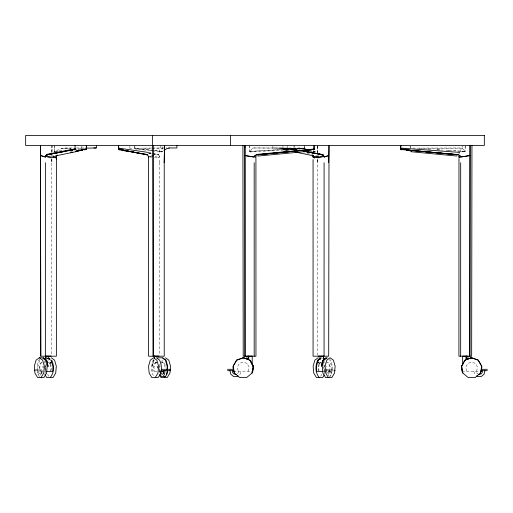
<?xml version="1.0" encoding="UTF-8"?>
<svg xmlns="http://www.w3.org/2000/svg" width="513" height="513" viewBox="0 0 513 513"><rect width="100%" height="100%" fill="white"/><g stroke="black" fill="none" stroke-linecap="round" stroke-linejoin="round"><path stroke-width="0.38" stroke-dasharray="2.56 1.92" d="M317.72 355.4L317.707 158.773M54.25 146.186L54.532 151.835M54.436 151.341C55.43 152.868 53.608 146.34 54.487 145.448M129.904 148.776L129.93 146.109M134.925 148.751L134.618 146.147M134.881 146.147L134.957 148.667L153.49 150.463M291.435 149.059L293.93 149.026L293.962 145.448M297.226 149.257L294.635 149.091L294.385 146.109M51.877 158.773L51.832 162.692L51.884 158.735M51.954 151.72L52.025 145.448M51.96 152.143L52.018 146.211M159.46 162.692L159.492 159.556M51.742 158.773L51.736 356.202M51.826 152.502L51.909 146.231M304.408 145.448L304.042 148.584M304.055 148.751L304.696 148.238L304.728 146.147M465.086 151.341L464.752 151.752L465.156 146.186M465.458 146.186L465.387 151.341L464.752 151.835M81.798 148.238L81.926 145.448M163.628 150.553L161.877 151.752L162.275 146.186M326.332 371.361L326.55 366.244M157.606 367.962L157.683 366.192M328.384 370.681L328.237 372.688L327.506 374.092M330.699 370.681L330.552 372.688L329.827 374.092L328.82 374.31L327.954 373.252L327.595 371.361M287.594 148.238L287.921 148.885L293.481 149.52M464.772 151.515L454.46 150.873M329.603 370.681L329.218 374.112L328.217 375.824M331.917 370.681L331.539 374.112L330.199 376.395M44.855 369.315L45.022 367.949M45.15 371.361L45.663 367.263L44.881 364.268M50.37 371.361L50.883 367.263L50.101 364.268M51.011 370.681L51.435 367.263L50.652 364.268M159.37 371.361L159.883 367.263L159.101 364.268M323.754 368.629L323.927 367.263M323.966 371.361L324.479 367.263L323.889 365.019M329.186 371.361L329.699 367.263L328.724 363.518L327.243 362.396M329.737 371.361L330.25 367.263L329.275 363.518L327.794 362.396M54.365 151.585L54.519 151.97M134.759 148.488L134.906 148.885L161.826 151.97L162.005 151.585M42.829 372.688L43.066 371.361M44.798 374.67L45.388 371.361M153.746 360.793L154.06 360.036L152.143 366.558L153.753 360.825L153.746 359.222M41.861 371.361L41.502 373.252L40.636 374.31L39.629 374.092L38.898 372.688L38.757 370.681M312.513 152.399L312.09 154.458L304.356 152.932M248.093 371.361L249.119 367.263L247.163 363.518M476.532 371.361L477.558 367.263L475.602 363.518L471.652 362.018L467.702 363.518L465.753 367.263L466.779 371.361M249.799 151.585L250.126 151.97L300.092 149.11M45.92 365.769L45.529 367.263L45.958 370.681M160.146 365.769L159.755 367.263L160.268 371.361M318.804 364.268L318.022 367.263L318.535 371.361M319.355 364.268L318.573 367.263L318.996 370.681M324.383 365.019L323.793 367.263L324.306 371.361M152.412 153.676L158.517 154.888L161.024 145.448M44.33 363.178L44.984 360.908M153.105 360.158L151.361 366.192L151.963 373.06L153.874 376.26M161.589 362.422L162.243 360.158M239.847 374.67L241.027 371.361M238.616 371.361L237.891 373.252L236.166 374.31M458.814 154.214L459.77 152.188M460.084 151.515L462.623 146.122M314.597 151.463L315.02 151.341L314.899 151.752L309.038 150.828M320.67 376.26L321.811 374.343M329.045 377.542C333.174 372.662 333.097 365.763 330.577 360.158L329.481 359.363M161.851 151.835L162.159 151.341M314.924 151.835L315.251 151.341M39.616 360.318L37.847 366.59L38.109 371.361L45.708 371.361M153.836 360.318L152.066 366.59L152.323 371.361L159.716 371.361L159.46 369.315M249.703 145.448L250.094 151.463L304.696 148.238M318.676 360.03L321.523 357.773L322.619 358.574M41.662 362.396L40.181 363.518L39.206 367.263L39.719 371.361M42.213 362.396L40.732 363.518L39.758 367.263L40.27 371.361M156.375 362.018L154.4 363.518L153.425 367.263L153.938 371.361M156.433 362.396L154.958 363.518L153.977 367.263L154.49 371.361M160.729 363.518L162.704 362.018L164.679 363.518L165.654 367.263M318.996 363.518L321.523 362.018M319.548 363.518L321.029 362.396M46.837 358.574L47.933 357.773L50.152 359.312L47.119 358.472M319.336 359.369L321.523 357.773L319.304 359.312L322.337 358.472M39.969 359.363L38.879 360.158C36.756 365.25 36.006 371.656 39.648 376.26M46.843 358.965L48.478 357.773L50.588 357.773M48.017 360.158L50.749 358.17M319.336 358.965L320.971 357.773L322.613 358.965M306.037 148.212L252.723 147.968L249.991 151.341L304.19 148.238L298.707 147.968M293.93 149.026L294.366 148.776M159.498 156.285L159.517 157.049L157.344 157.927C162.506 156.279 158.171 154.669 155.208 156.779M293.769 149.026L293.609 149.059A0.763 0.378 80.1 0 0 293.718 149.443M157.1 157.26L154.317 157.658M61.778 150.546L54.795 151.341L61.509 148.578L64.689 147.968L74.282 147.968M55.654 151.373L58.04 151.104M412.894 148.129L462.142 147.968L464.881 151.341L446.547 150.29M70.993 148.417L61.509 148.578L70.941 148.424M151.733 148.013L134.598 148.238M152.464 148.001L167.071 147.968M76.379 147.968L85.504 147.968M297.598 149.392L287.517 148.238L287.883 148.667L287.658 148.238L273.532 147.968M162.089 151.341L154.285 150.431M318.862 357.773L320.971 357.773M162.704 362.018L162.153 362.018L164.128 363.518L165.103 367.263M34.647 369.322L43.246 369.322M326.204 369.322L334.809 369.322M35.628 370.681L43.246 370.681M326.204 370.681L334.207 370.681M233.601 371.361L252.826 371.361M323.748 371.361L331.347 371.361L331.61 366.59L329.84 360.318M462.046 371.361L481.265 371.361M252.723 147.968L300.971 148.084M419.262 148.186L463.027 148.578M279.296 148.084L305.556 148.539L281.868 148.129L295.142 149.43M143.05 148.129L163.224 148.507M428.214 149.245L431.401 149.424M436.98 149.745L442.559 150.065M437.012 149.873L440.186 150.059M446.528 150.418L451.286 150.694M460.777 151.745L464.746 151.97L465.073 151.585M289.069 150.219L285.081 149.809L287.088 150.117M286.331 150.11C283.272 150.79 282.618 148.552 283.022 146.109M309.198 150.803L314.661 151.341L313.315 150.79M309.23 150.719L314.661 151.341M287.581 148.379L296.322 149.373M312.552 151.701L314.937 151.97L315.085 151.585M153.49 150.335L135.278 148.379M154.278 150.559L162.198 151.463M130.212 148.129L131.668 148.347M283.073 148.776L283.349 149.578L287.479 150.04M287.312 150.078L285.998 149.879L288.28 150.271M283.195 149.091L289.659 150.027M153.592 153.958L156.555 154.516L154.201 154.073M148.462 152.996L152.117 153.682M148.712 153.034L153.419 153.926M148.597 152.919L151.649 153.522M148.443 152.412L158.632 154.458M158.517 154.888L159.254 155.445M150.456 157.344L151.675 157.767M247.163 363.518L243.213 362.018L239.263 363.518L237.307 367.263L238.333 371.361M283.349 149.578L283.727 149.802M478.7 374.31L476.975 373.252L476.25 371.361M318.708 358.17L321.439 360.158M48.478 357.773L50.12 358.965M50.12 359.369L47.933 357.773L50.21 359.575M50.46 363.518L47.933 362.018L49.908 363.518M250.12 151.835L249.478 151.341L249.408 146.186M249.78 151.341L250.1 151.515M47.645 374.343L48.786 376.26M40.905 375.253L40.238 374.112L39.854 370.681M39.257 376.395L37.917 374.112L37.539 370.681M41.944 374.092L41.22 372.688L41.072 370.681M473.839 371.361L475.019 374.67M324.691 361.665L325.12 363.178M326.39 371.361L326.621 372.688M324.069 371.361L324.658 374.67M159.472 371.361L159.71 372.688M44.977 367.263L45.49 371.361M43.458 366.192L43.592 367.718M157.132 366.244L157.222 368.437M42.906 366.244L42.97 367.706M287.53 145.448L287.658 148.238M272.89 146.077L272.929 147.968M410.471 146.147L410.496 148.238M410.144 146.147L410.156 147.545M317.547 146.231L317.63 152.502M317.573 158.735L317.624 162.692L317.579 158.773M317.432 145.448L317.509 152.502M317.438 146.211L317.502 152.823M159.549 162.692L159.588 355.4M156.754 362.255L155.452 363.14L156.754 362.255M285.921 149.687L285.241 149.533L285.921 149.687"/><path stroke-width="0.77" d="M40.764 356.202L40.476 145.448L40.796 356.202L56.379 356.202L56.379 162.692L56.513 156.285L57.232 154.964M244.977 356.202L244.945 145.448L245.067 356.202M313.911 148.776L314.289 149.059A0.763 0.757 0.7 0 1 313.712 149.777L313.95 145.448M324.081 356.202L324.088 162.692M458.968 158.613L458.917 356.202L471.659 356.202L471.954 145.448M460.674 356.202L460.68 162.692M323.389 358.696L323.556 359.363L326.306 357.773L323.556 359.382L323.562 356.073L318.336 356.073M323.556 359.363L323.562 356.073M462.649 363.185L462.668 356.073L467.901 356.073L467.939 358.472L466.189 359.363L466.189 356.073L466.157 359.382L471.652 357.773L478.206 360.158L481.694 366.192L481.848 367.962L480.482 373.06L475.141 377.542L468.17 377.542L462.829 373.06L461.463 367.962L461.617 366.192L465.105 360.158L471.659 357.773L478.225 360.171L481.701 366.244L481.265 371.361L480.719 371.361M470.145 145.448L469.799 356.202M400.954 148.776C399.774 149.129 401.871 150.61 401.346 149.091L400.954 148.776L400.916 145.448M469.927 145.448L469.889 356.202M314.225 149.026L314.264 145.448M56.392 159.556L56.513 156.285M328.66 162.692L329.006 145.448L328.692 356.202L313.077 356.202L313.065 159.556M236.64 360.171L243.213 357.773L249.767 360.158L253.255 366.192L253.403 367.962L252.037 373.06L246.695 377.542L239.725 377.542L234.383 373.06L233.017 367.962L233.178 366.192L236.64 360.171L243.213 357.773L248.709 359.382L248.677 356.073L248.683 359.363L246.933 358.472L246.971 356.073L252.197 356.073L252.216 363.185M164.551 145.448L164.198 162.692L164.519 145.448M78.021 149.059L86.255 149.026L86.331 145.448M86.004 149.059C85.645 151.527 87.261 145.641 86.453 145.448M96.579 145.448L96.521 147.968L93.892 147.968M176.947 145.448L176.889 147.968L168.764 147.968M45.477 157.049L40.681 155.567L45.477 157.049L45.734 155.465L46.478 154.888L72.429 149.738L75.462 149.777A0.763 0.378 -80.1 0 0 75.841 149.059L75.09 148.776L75.058 145.448M313.558 149.578L308.377 149.738L256.365 154.888L254.955 155.465L254.448 156.285L255.929 157.767L255.955 356.202L243.213 356.202L242.912 145.448M167.02 369.899L167.174 366.244L165.436 360.171L162.153 357.773L157.369 357.773M163.788 370.681L163.641 372.688L162.91 374.092L161.903 374.31L161.044 373.252L160.8 371.996M167.315 370.771L167.116 373.06L166.353 374.343M167.45 369.245L167.719 366.192L165.975 360.158L162.704 357.773M406.437 150.271L406.469 149.924L458.596 154.689L401.307 149.578M314.289 149.059L313.526 149.802M165 370.681L164.622 374.112L163.281 376.395L161.531 376.606L160.062 374.67M167.321 370.681L166.937 374.112L165.603 376.395L163.846 376.606M254.339 157.049L245.041 155.567L254.089 157.049L254.448 156.285M482.464 370.681L482.169 372.688L480.713 374.092L478.7 374.31M252.037 373.06L253.255 366.192M480.482 373.06L481.694 366.192M484.9 370.681L484.137 374.112L481.463 376.395L477.956 376.606L476.782 375.837M318.342 360.793L318.676 360.03L318.24 360.171L316.502 366.244L316.72 371.361L322.972 371.361M462.585 371.361L462.046 371.361L461.61 366.244L463.156 363.544M236.66 360.158L233.171 366.192L234.39 373.06M41.085 377.542L43.759 373.06L44.362 366.192L42.617 360.158L39.341 357.773L36.064 360.158L34.32 366.192L34.929 373.06L37.596 377.542L43.9 377.542L46.574 373.06L47.177 366.192L45.433 360.158L42.156 357.773L39.341 357.773M50.223 377.542C54.359 372.662 54.275 365.763 51.755 360.158M155.304 377.542L157.978 373.06L158.581 366.192L156.837 360.158L153.56 357.773L150.29 360.158L148.546 366.192L149.148 373.06L151.822 377.542L158.119 377.542C162.249 372.662 162.172 365.763 159.652 360.158L156.375 357.773M164.442 377.542L165.205 376.26M324.242 374.984L322.715 377.542L316.418 377.542L313.744 373.06L313.142 366.192L314.886 360.158L318.163 357.773M464.38 360.825L465.285 360.036L464.406 360.793L461.559 366.551M46.362 154.458L75.09 148.776M460.527 157.049L469.825 155.567L460.527 157.049L459.911 155.465L458.43 156.946M460.418 156.285L458.943 157.767L459.449 157.26M56.789 155.445L55.064 156.561L53.249 156.952M318.791 359.363L317.694 360.158C315.181 365.763 315.097 372.662 319.233 377.542M327.3 357.773L324.024 360.158L322.279 366.192L322.882 373.06L325.556 377.542L331.853 377.542L334.527 373.06L335.13 366.192L333.386 360.158L330.109 357.773L326.832 360.158L325.095 366.192L325.697 373.06L328.371 377.542M456.865 156.048L410.926 151.701M238.09 375.837L236.916 376.606L233.409 376.395L230.735 374.112L229.965 370.681M70.82 151.078L72.756 149.924L46.478 154.888L63.08 151.765M164.327 150.155L167.11 148.578L169.399 147.968M467.51 358.651L467.939 358.472M323.979 157.049L328.775 155.567L324.229 157.049L323.722 155.465L319.048 156.946L316.207 156.952M323.959 156.285L319.291 157.767L314.366 157.26M468.735 358.837L471.659 357.773L466.189 359.363M164.231 162.692L164.231 356.202L148.616 356.202L148.539 157.049L153.073 155.567L152.97 145.448L153.22 356.202M303.061 151.078L308.396 149.924L308.428 150.271M75.924 151.701L55.898 155.824M75.943 151.341L82.529 150.04M70.788 152.335L72.301 152.047M76.283 151.258L82.433 150.078L76.168 151.226M69.653 150.521L72.756 149.924M75.834 151.194L81.977 150.027M55.083 157.26L50.165 157.767L45.497 156.285M86.107 149.578L83.51 149.738M74.385 149.7L75.969 149.52M289.281 151.765L276.238 153.002M256.167 154.458L313.526 149.091M302.272 150.521L308.396 149.924L308.448 150.444M267.606 153.823L256.365 154.888L308.396 149.924M303.946 151.701L258.001 156.048M315.662 156.112L318.579 156.048M86.178 148.161L95.925 147.968M50.902 360.177L52.954 366.244L52.736 371.361L46.484 371.361M45.894 356.073L45.901 359.363L43.15 357.773L45.901 359.363L45.894 356.073L51.12 356.073M153.74 356.073L158.972 356.073M161.608 369.322L170.508 369.322M227.516 369.322L232.825 369.322M482.04 369.322L487.35 369.322M34.345 370.681L35.243 370.681M161.608 370.681L170.508 370.681M227.516 370.681L232.825 370.681M334.207 370.681L335.111 370.681M482.04 370.681L487.35 370.681M160.678 371.361L163.769 371.361M234.146 371.361L233.601 371.361L233.351 368.437M252.281 371.361L252.826 371.361L253.262 366.244L252.101 364.217M50.877 156.048L53.794 156.112M406.54 149.257L401.346 149.091M401.897 148.167L459.667 152.399M459.911 155.465L458.5 154.888L406.469 149.924L412.593 150.521L406.45 150.181L411.804 151.078M458.5 154.888L425.585 151.765M236.166 374.31L234.152 374.092L232.697 372.688L232.402 370.681M121.331 149.257L118.734 149.091L118.541 145.448M401.339 149.802L401.153 149.777A0.763 0.757 -0.7 0 1 400.582 149.059M118.997 148.167L148.052 152.399M118.734 149.091L118.888 149.578L147.584 154.689L121.793 149.924L141.966 153.823M312.968 153.002L304.183 151.348M303.67 151.188L323.036 154.689L303.914 151.046M317.323 153.823L322.978 154.888L323.722 155.465M303.658 151.239L322.978 154.888M145.583 154.516L147.763 154.964L148.571 157.049M297.155 152.047L298.669 152.335M121.793 149.924L147.539 154.888M313.558 155.824L295.635 152.117M118.817 149.026L118.99 149.059A0.763 0.378 -80.1 0 0 119.183 149.783L119.51 149.828L118.888 149.578M124.813 150.521L123.184 150.181L125.185 151.078M315.418 156.779L313.507 156.067L312.225 154.964M50.409 156.946L45.734 155.465M243.213 357.773L248.683 359.363M165.519 357.773L168.79 360.158L170.534 366.192L169.931 373.06L167.257 377.542L160.96 377.542L159.434 374.984M51.294 357.773L54.57 360.158L56.315 366.192L55.712 373.06L53.038 377.542L46.734 377.542L45.208 374.984M256.269 156.779L254.955 155.465M312.661 155.445L313.033 157.049L314.334 157.927L313.033 157.049L312.943 156.285M118.612 148.776L118.663 145.448M75.013 149.578L74.821 149.091M162.999 371.361L163.358 373.252M461.617 366.192L462.829 373.06M400.602 145.448L400.647 149.026M153.073 155.567L153.163 356.202M244.804 146.231L244.816 147.795M254.185 162.692L254.191 356.202M230.529 135.458L230.529 145.448M152.553 135.458L152.553 145.448M45.368 162.692L45.375 356.202M154.65 356.073L154.631 358.055L154.65 356.073M83.542 149.604L84.215 149.533L83.542 149.604M323.248 360.036L322.651 360.825L321.324 366.282C321.869 367.071 321.754 360.767 323.248 360.036M48.132 366.282C47.581 367.071 47.703 360.767 46.208 360.036L46.805 360.825L48.132 366.282M50.979 362.255L50.21 363.14L50.979 362.255M56.424 157.049L55.122 157.927L56.456 157.049M253.307 366.551L250.485 360.825L249.587 360.036L250.459 360.793L253.307 366.551M120.472 149.719L119.914 149.725L120.472 149.719M484.336 135.458L25.65 135.458L25.65 145.448L484.336 145.448L484.336 135.458M85.081 149.725L84.523 149.719L85.081 149.725M319.246 363.14L318.477 362.255L319.246 363.14"/></g></svg>
